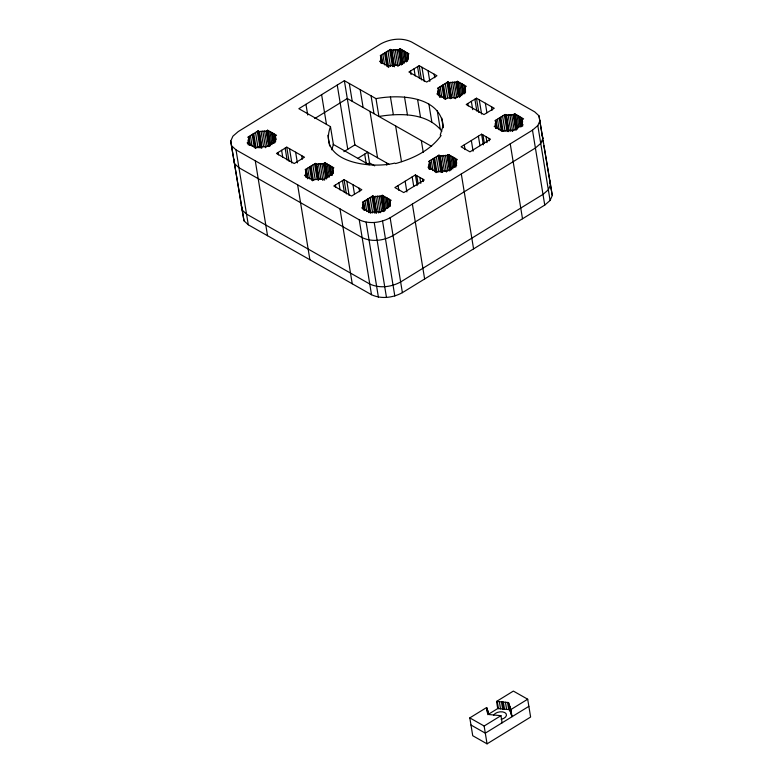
<?xml version="1.0" encoding="UTF-8"?>
<svg xmlns="http://www.w3.org/2000/svg" width="783" height="783" viewBox="0 0 783 783"><rect width="100%" height="100%" fill="white"/><g stroke="black" fill="none" stroke-linecap="round" stroke-linejoin="round"><path stroke-width="1.17" d="M333.078 173.082L332.481 168.658L333.861 167.807L324.974 162.766L323.594 163.618L316.586 164.078L315.392 163.402L305.135 169.715L306.329 170.391L307.69 178.72M390.394 205.606L389.797 201.182L391.167 200.331L382.29 195.29L380.91 196.142L373.902 196.602L372.708 195.926L362.451 202.239L363.635 202.914L364.809 210.05M440.115 97.249L438.754 88.919L437.56 88.244L447.827 81.931L449.011 82.607L456.019 82.146L457.399 81.295L466.286 86.336L464.906 87.187L464.789 93.725M248.877 144.591L248.299 139.981L249.014 137.877L247.82 137.191L258.087 130.878L259.271 131.554L266.289 131.094L267.659 130.242L276.546 135.283L275.166 136.134L275.773 139.521M306.182 177.105L305.615 172.505L306.329 170.391M363.498 209.629L362.93 205.029L363.635 202.914M381.301 63.12L380.724 58.51L381.438 56.396L380.244 55.72L390.511 49.407L391.696 50.083L398.713 49.623L400.084 48.771L408.971 53.812L407.591 54.663L408.178 58.226M429.71 168.893L429.143 164.293L429.847 162.179L428.663 161.504L438.92 155.191L440.115 155.866L447.122 155.406L448.502 154.554L457.38 159.595L456.009 160.446L456.616 163.833M438.607 95.634L438.04 91.034L438.754 88.919M495.923 128.158L495.355 123.557L496.06 121.443L494.876 120.768L505.133 114.455L506.327 115.13L513.335 114.67L514.715 113.819L523.602 118.859L522.222 119.711L522.613 122.089M332.687 170.704L331.972 172.818L332.364 175.196M390.003 203.228L389.288 205.332L390.472 206.007L380.215 212.32L379.031 211.655L372.023 212.115L370.643 212.956L361.766 207.916L363.136 207.074L362.911 206.066M441.857 118.194L442.845 126.513L440.252 135.097L441.083 135.567C430.356 150.483 412.895 158.734 395.562 163.569L394.73 163.099C371.122 169.128 317.174 162.678 330.475 126.64L298.842 108.69L344.363 80.678L375.997 98.629C399.643 94.175 441.504 95.878 443.413 127.707M331.777 149.837L333.401 144.473L330.475 126.64M230.721 141.146L232.913 136.173L238.247 131.564L380.597 43.985C389.944 38.876 401.64 37.31 411.486 41.93L534.711 111.852L538.998 115.825L552.279 195.505L550.087 200.477L544.753 205.087L402.393 292.666C393.046 297.765 381.36 299.331 371.514 294.721L248.289 224.799L244.002 220.826L230.721 141.146L244.002 220.826M231.729 145.912L236.026 149.876L359.24 219.798C369.096 224.418 380.783 222.852 390.13 217.752L532.479 130.174L537.813 125.564L540.016 120.582M275.048 142.672L275.166 136.134M407.483 61.201L407.591 54.663M455.892 166.975L456.009 160.446M522.104 126.239L522.222 119.711M380.714 59.547L380.93 60.555L379.559 61.397L388.446 66.447L389.817 65.596L396.824 65.136L398.018 65.811L408.276 59.488L407.091 58.823M314.746 118.536L347.29 98.521L431.629 146.382M286.744 147.145L276.477 153.458L294.251 163.539L304.509 157.226L286.744 147.145L289.084 161.415M419.169 65.674L408.902 71.987L426.676 82.068L436.934 75.755L419.169 65.674L421.508 79.944M343.854 151.677L354.885 144.894L388.857 164.176M357.89 158.303L367.775 152.215L369.527 162.913L374.705 165.859M367.472 164.185L369.527 162.913M344.06 179.669L333.793 185.982L351.557 196.063L361.824 189.75L344.06 179.669L346.389 193.939M476.485 98.198L466.218 104.511L483.982 114.592L494.249 108.279L476.485 98.198L478.814 112.468M415.391 174.922L394.867 187.548L403.754 192.589L424.278 179.963L415.391 174.922L417.143 185.62M481.604 134.187L461.079 146.812L469.966 151.853L490.491 139.227L481.604 134.187L483.356 144.884M495.336 124.595L495.561 125.603L494.19 126.445L503.068 131.485L504.448 130.644L511.456 130.184L512.64 130.849L522.907 124.536L521.713 123.861M487.789 714.673L497.724 708.556L496.559 701.421L513.364 691.086L527.693 699.209L530.62 717.052L487.055 743.85L472.726 735.717L469.81 717.884L486.615 707.538L489.003 714.546L500.944 715.672L502.118 722.807L501.404 722.738M469.81 717.884L484.139 726.017L500.944 715.672M527.693 699.209L510.888 709.555L508.5 702.547L496.559 701.421M528.868 706.344L485.303 733.152L470.974 725.019M441.886 131.27C427.508 112.752 400.093 112.958 378.923 116.471L375.997 98.629M497.724 708.556L509.674 709.682L512.053 716.69L510.741 709.134M464.397 91.347L465.591 92.012L455.324 98.325L454.14 97.66L447.132 98.12L445.762 98.961L436.875 93.921L438.245 93.079L438.03 92.071M455.5 164.596L456.695 165.272L446.427 171.585L445.243 170.919L438.235 171.379L436.855 172.221L427.978 167.18L429.348 166.339L429.123 165.33M333.118 144.317L369.243 164.822M274.667 140.294L275.851 140.96L265.584 147.282L264.4 146.607L257.392 147.067L256.021 147.918L247.134 142.878L248.505 142.026L248.289 141.018M331.972 172.818L333.166 173.483L322.899 179.796L321.715 179.131L314.707 179.591L313.337 180.442L304.45 175.392L305.82 174.55L305.605 173.542M541.924 133.658L542.932 138.425L540.74 143.397L535.406 148.007L393.046 235.585C383.699 240.684 372.013 242.26 362.167 237.641L238.942 167.719L234.655 163.745L233.637 158.988M549.519 180.041L550.527 184.798L548.335 189.78L543.001 194.39L400.642 281.968C391.294 287.067 379.608 288.633 369.752 284.014L246.537 214.092L242.25 210.128L241.233 205.361M552.279 195.505L543.872 145.55M538.998 115.825L542.697 138.415M543.089 140.793L543.48 143.172M537.813 125.564L550.087 200.477M532.479 130.174L544.753 205.087M521.37 117.597L522.741 125.926M519.843 116.736L521.409 126.249M519.149 116.344L520.91 127.042M518.463 115.943L520.215 126.65M516.937 115.081L518.884 126.973M515.41 114.21L517.739 128.481M514.715 113.819L517.24 129.283M514.5 113.956L516.839 128.226M514.03 114.24L516.359 128.51M513.55 114.533L516.085 129.998M513.335 114.67L515.87 130.125M511.622 114.572L514.157 130.037M509.86 114.621L512.591 131.27M508.089 114.807L510.819 131.456M506.327 115.13L508.862 130.595M506.141 115.023L508.872 131.671M505.73 114.798L508.461 131.446M510.242 143.857L522.506 218.77M505.319 114.563L508.05 131.211M505.133 114.455L507.864 131.104M504.33 114.954L507.061 131.603M502.569 116.031L505.104 131.495M500.807 117.117L503.146 131.387M500.004 117.616L502.148 130.692M499.202 118.106L501.345 131.182M497.44 119.192L499.192 129.89M496.06 121.443L497.234 128.578M495.678 120.279L497.039 128.598M495.59 122.5L496.569 128.451M495.355 123.557L496.128 128.314M495.561 125.603L495.952 127.981M495.345 125.74L495.737 128.118M491.47 106.703L492.057 110.266M485.362 103.239L486.918 112.752M489.101 138.444L489.492 140.823M486.047 136.712L487.016 142.653M479.255 99.764L481.594 114.034M482.994 134.97L484.354 143.299M474.88 99.177L476.827 111.069M478.393 136.164L479.959 145.677M471.346 101.35L472.717 109.679M465.122 87.05L465.513 89.428M467.823 103.522L468.214 105.901M465.122 88.195L465.513 90.574M464.906 87.187L465.503 91.611M464.065 85.073L465.033 91.024M462.538 84.212L464.094 93.725M471.346 140.5L473.098 151.207M461.843 83.82L463.399 93.334M461.148 83.419L462.9 94.126M459.621 82.558L461.764 95.634M458.094 81.686L460.433 95.957M457.399 81.295L459.934 96.759M457.184 81.432L459.719 96.886M456.714 81.716L459.239 97.18M456.235 82.009L458.574 96.28M456.019 82.146L458.358 96.417M454.306 82.058L456.841 97.513M464.29 144.845L465.063 149.602M452.554 82.107L455.275 98.756M450.783 82.284L453.308 97.748M449.011 82.607L451.546 98.071M448.825 82.509L451.36 97.963M448.414 82.274L450.949 97.728M448.013 82.039L450.734 98.687M447.827 81.931L450.548 98.58M447.024 82.43L449.55 97.885M461.304 173.963L473.578 248.877M445.263 83.507L447.592 97.777M456.225 160.309L456.616 162.688M443.491 84.593L445.83 98.864M455.158 158.332L456.137 164.283M442.698 85.093L445.028 99.363M441.896 85.582L444.03 98.668M453.631 157.471L455.197 166.985M452.936 157.08L454.502 166.593M452.251 156.678L454.003 167.386M440.124 86.668L441.876 97.366M450.724 155.817L452.858 168.893M438.363 87.755L439.919 97.268M449.197 154.946L451.527 169.216M438.157 88.587L439.253 95.927M438.04 91.034L438.627 94.596M448.502 154.554L451.028 170.019M448.287 154.691L450.626 168.962M438.03 93.216L438.421 95.595M447.807 154.975L450.147 169.245M434.164 74.179L434.741 77.742M447.338 155.269L449.873 170.733M447.122 155.406L449.657 170.86M445.41 155.318L447.935 170.772M437.227 110.569L440.144 128.412M443.648 155.357L446.379 172.006M428.056 70.715L429.808 81.412M441.876 155.543L444.411 171.007M440.115 155.866L442.649 171.33M439.929 155.758L442.649 172.407M439.517 155.533L442.248 172.182M439.106 155.298L441.837 171.947M438.92 155.191L441.651 171.839M438.118 155.69L440.849 172.338M428.898 104.08L431.825 121.923M421.949 67.25L424.278 81.52M436.356 156.766L438.891 172.231M434.594 157.853L436.934 172.123M433.792 158.352L436.131 172.622M432.989 158.841L435.133 171.917M417.564 66.653L419.512 78.545M431.227 159.928L432.979 170.625M429.847 162.179L431.022 169.314M429.466 161.014L430.826 169.334M414.041 68.826L415.205 75.961M429.26 161.846L430.425 168.981M429.378 163.236L430.356 169.187M429.143 164.293L429.916 169.05M429.133 166.476L429.524 168.854M417.584 99.431L420.51 117.264M428.663 166.759L429.055 169.138M407.806 54.526L408.393 58.099M410.507 70.999L411.095 74.561M421.323 140.539L423.27 152.421M406.749 52.559L407.718 58.5M405.222 51.688L406.778 61.201M404.527 51.296L406.279 61.994M403.832 50.895L405.584 61.603M510.33 707.91L511.495 715.045M402.305 50.034L404.449 63.11M509.909 706.677L511.074 713.812M509.527 705.561L510.888 713.254M509.107 704.338L510.281 711.473M422.889 179.18L423.28 181.558M508.5 702.547L509.86 710.24M400.779 49.163L403.118 63.433M507.55 702.459L508.715 709.594M400.084 48.771L402.619 64.235M399.868 48.908L402.403 64.363M399.399 49.202L401.738 63.472M398.929 49.486L401.258 63.756M419.835 177.447L420.804 183.388M398.713 49.623L401.239 65.077M505.456 702.263L506.621 709.398M396.991 49.535L399.526 64.989M404.517 97.004L407.434 114.837M503.361 702.067L504.526 709.202M416.781 175.705L418.142 184.034M502.412 701.979L503.577 709.114M395.239 49.583L397.97 66.232M501.463 701.891L502.627 709.026M393.467 49.769L396.002 65.224M499.368 701.685L500.533 708.821M391.696 50.083L394.426 66.731M391.51 49.985L394.24 66.633M412.181 176.899L413.747 186.413M391.109 49.75L393.829 66.398M390.697 49.515L393.418 66.163M390.511 49.407L393.232 66.056M497.274 701.49L498.438 708.625M389.709 49.906L392.43 66.555M387.947 50.993L390.472 66.447M412.367 204.069L424.64 278.983M386.185 52.07L388.711 67.534M385.383 52.569L387.722 66.839M384.58 53.058L386.724 66.144M405.134 181.235L406.886 191.943M395.64 125.965L401.483 161.641M390.404 96.749L393.33 114.592M382.818 54.144L384.57 64.852M381.438 56.396L382.603 63.531M381.047 55.231L382.407 63.55M380.841 56.063L382.006 63.198M380.969 57.453L381.938 63.403M487.789 710.974L488.377 714.536M380.724 58.51L381.507 63.266M487.594 710.416L487.985 712.794M380.93 60.555L381.321 62.934M487.183 709.183L487.76 712.755M486.762 707.959L487.545 712.716M380.724 60.692L381.106 63.071M486.615 707.538L487.594 713.489M398.077 185.581L398.85 190.338M484.139 726.017L487.055 743.85M386.42 162.795L386.812 165.174M390.012 201.045L390.404 203.423M389.797 201.182L390.374 204.745M388.945 199.068L389.924 205.019M371.054 95.829L373.98 113.662M387.419 198.207L388.789 206.526M390.13 217.752L402.393 292.666M386.724 197.815L388.29 207.329M386.039 197.414L387.791 208.121M384.512 196.553L386.459 208.444M369.968 111.392L377.553 157.765M382.985 195.681L385.314 209.952M382.29 195.29L384.815 210.754M382.075 195.427L384.414 209.697M381.595 195.711L384.13 211.175M381.125 196.004L383.66 211.469M380.91 196.142L383.445 211.596M379.197 196.053L381.722 211.508M382.554 221.08L394.818 296.003M360.18 89.653L363.106 107.496M377.435 196.093L380.166 212.741M375.664 196.279L378.395 212.927M373.902 196.602L376.437 212.066M373.716 196.494L376.437 213.142M373.305 196.269L376.036 212.917M372.894 196.034L375.625 212.682M372.708 195.926L375.439 212.575M371.905 196.425L374.636 213.074M364.682 154.114L366.238 163.627M370.144 197.502L372.679 212.966M374.225 222.578L386.489 297.501M368.382 198.588L370.721 212.859M349.306 83.487L352.233 101.32M367.579 199.088L369.723 212.164M366.777 199.577L368.92 212.663M365.015 200.663L366.767 211.361M344.363 80.678L354.885 144.894M363.253 201.75L364.614 210.069M363.048 202.582L364.017 208.523M363.165 203.972L364.144 209.922M366.131 222.176L378.395 297.09M362.93 205.029L363.704 209.785M362.921 207.211L363.312 209.59M359.045 188.174L359.632 191.737M337.248 85.063L347.769 149.269M359.24 219.798L371.514 294.721M352.937 184.71L354.493 194.223M346.83 181.245L349.169 195.515M342.455 180.648L344.403 192.54M338.922 182.821L340.096 189.956M321.607 94.684L326.472 124.419M327.881 135.224L329.633 145.922M339.988 208.875L352.252 283.798M332.697 168.521L333.088 170.9M335.398 184.994L335.79 187.372M332.481 168.658L333.069 172.221M331.64 166.544L332.609 172.495M330.113 165.683L331.669 175.196M329.418 165.291L330.974 174.805M328.723 164.89L330.475 175.598M327.196 164.029L329.34 177.105M325.669 163.158L328.008 177.428M324.974 162.766L327.314 177.036M324.759 162.903L327.098 177.173M324.289 163.197L326.814 178.651M323.81 163.481L326.149 177.751M323.594 163.618L326.129 179.072M321.882 163.53L324.612 180.178M320.13 163.578L322.85 180.227M318.358 163.764L320.883 179.219M316.586 164.078L319.121 179.542M316.401 163.98L318.935 179.434M315.989 163.745L318.524 179.199M305.957 104.315L307.709 115.013M315.578 163.51L318.309 180.159M315.392 163.402L318.123 180.051M314.6 163.901L317.125 179.356M312.828 164.978L315.167 179.248M311.066 166.065L313.406 180.335M310.264 166.564L312.603 180.834M309.461 167.053L311.605 180.139M307.699 168.139L309.451 178.847M306.143 170.293L307.504 178.612M305.938 169.226L307.102 176.361M305.732 170.058L306.828 177.398M305.615 172.505L306.388 177.261M305.605 174.687L305.996 177.066M301.729 155.651L302.316 159.213M295.622 152.186L297.383 162.884M297.628 184.837L309.902 259.76M289.514 148.721L291.853 162.991M285.139 148.124L287.087 160.016M281.616 150.297L282.78 157.432M275.381 135.997L275.968 139.57M278.082 152.47L278.474 154.848M274.324 134.03L275.293 139.971M272.797 133.159L274.353 142.672M272.102 132.767L273.854 143.465M271.407 132.376L273.159 143.074M269.881 131.505L272.024 144.591M268.354 130.644L270.693 144.914M267.659 130.242L270.194 145.707M267.443 130.379L269.978 145.834M266.974 130.673L269.313 144.943M266.504 130.957L269.029 146.421M266.289 131.094L268.814 146.548M264.566 131.006L267.101 146.46M262.814 131.055L265.535 147.703M261.042 131.241L263.568 146.695M259.271 131.554L261.806 147.018M259.085 131.456L261.816 148.104M258.684 131.221L261.405 147.87M258.273 130.986L260.993 147.635M258.087 130.878L260.808 147.527M257.284 131.378L260.005 148.026M255.522 132.464L258.047 147.918M253.761 133.541L256.09 147.811M252.958 134.04L255.287 148.31M252.155 134.529L254.299 147.615M255.278 160.809L267.541 235.722M250.384 135.616L252.136 146.323M249.014 137.877L250.178 145.012M248.622 136.702L249.983 145.031M248.417 137.534L249.581 144.669M248.544 138.924L249.513 144.875M248.299 139.981L249.082 144.738M248.289 142.163L248.681 144.542M247.82 142.447L248.211 144.826M236.026 149.876L248.289 224.799M493.711 715.094A6.626 3.807 -9.3 0 1 504.888 712.628A6.626 3.807 -9.3 0 1 501.159 719.323"/></g></svg>
